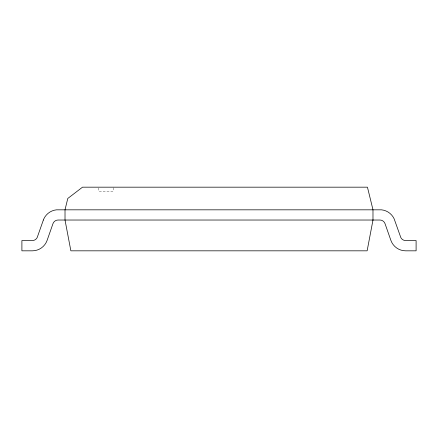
<?xml version="1.0" encoding="UTF-8"?>
<svg xmlns="http://www.w3.org/2000/svg" width="438" height="438" viewBox="0 0 438 438"><rect width="100%" height="100%" fill="white"/><g stroke="black" fill="none" stroke-linecap="round" stroke-linejoin="round"><path stroke-width="0.33" stroke-dasharray="2.19 1.64" d="M113.234 187.76L113.234 191.28L98.698 191.28L98.698 187.76"/><path stroke-width="0.66" d="M372.984 220.029L367.132 250.826L70.868 250.826L65.016 220.029L65.016 209.758L67.786 198.469L82.508 187.174L367.444 187.174L372.984 209.758L372.984 220.029M43.357 220.04L37.214 237.462A5.404 5.404 0 0 1 32.883 240.517L21.9 240.561L21.9 250.826L32.33 250.826A15.686 15.686 0 0 0 47.107 240.396L52.96 223.681A5.453 5.453 0 0 1 58.106 220.029L379.894 220.029A5.453 5.453 0 0 1 385.04 223.681L390.893 240.396A15.686 15.686 0 0 0 405.67 250.826L416.1 250.826L416.1 240.561L405.117 240.517A5.404 5.404 0 0 1 400.786 237.462L394.129 218.786A15.735 15.735 0 0 0 381.509 209.829L56.491 209.829A15.735 15.735 0 0 0 43.871 218.786L43.357 220.04"/></g></svg>
